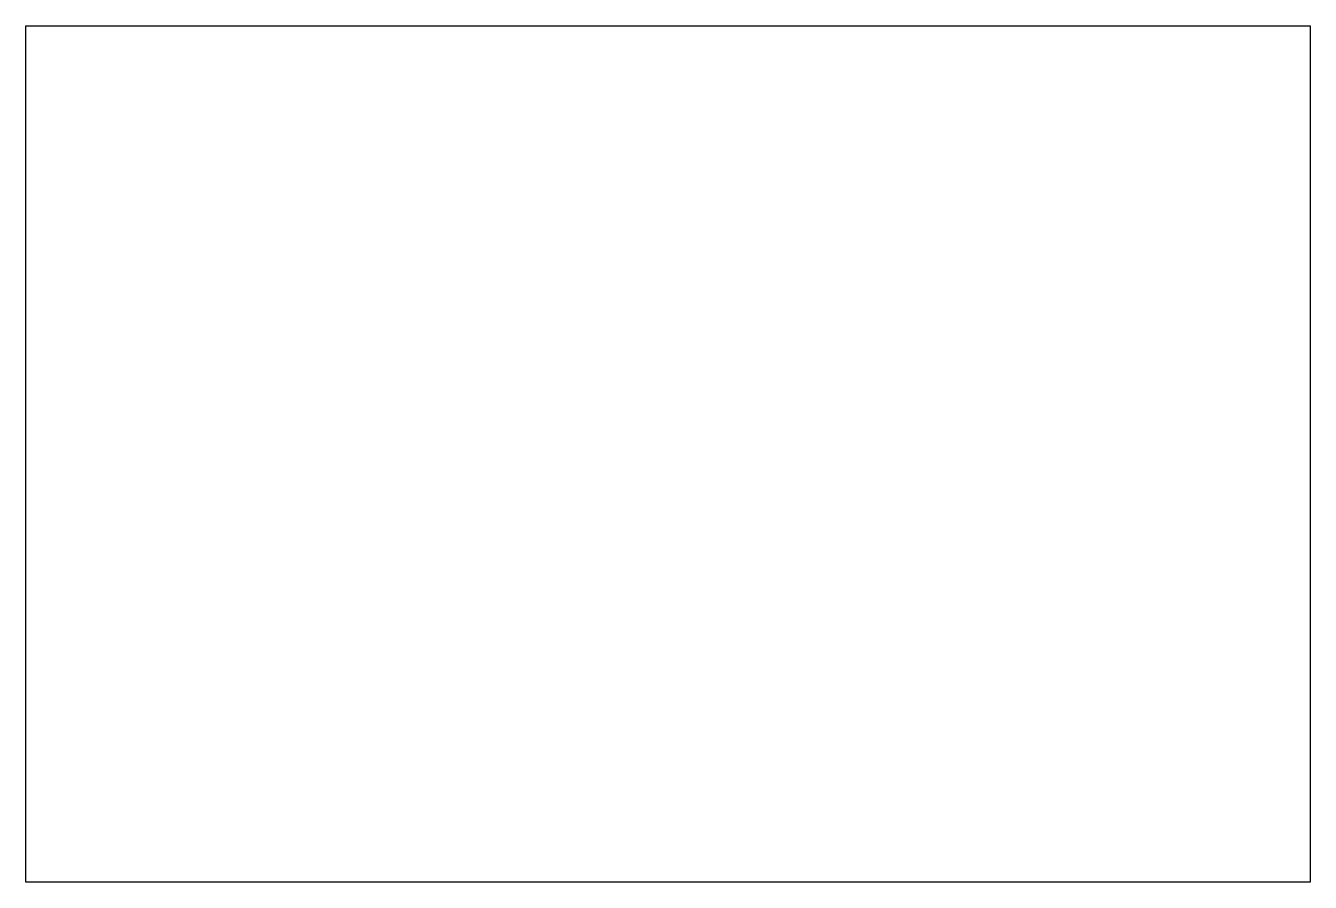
# Model space of a CAD drawing. Header units: inches. Extents: x -1694 to 2306, y -937 to 1729.
import ezdxf

# ---------------------------------------------------------------- set-up
doc = ezdxf.new("R2010")
doc.units = ezdxf.units.IN
doc.header["$MEASUREMENT"] = 0
doc.layers.add('Layer 1', color=7, linetype='Continuous')
picture_1 = doc.add_image_def('image1.png', size_in_pixel=(4000, 2666))

msp = doc.modelspace()

# ---------------------------------------------------------------- pictures from other files: only their frames are drawn
at = {"layer": 'Layer 1'}
image = msp.add_image(picture_1, insert=(-1694, -937), size_in_units=(4000, 2666), dxfattribs=at)

doc.saveas('drawing.dxf')
